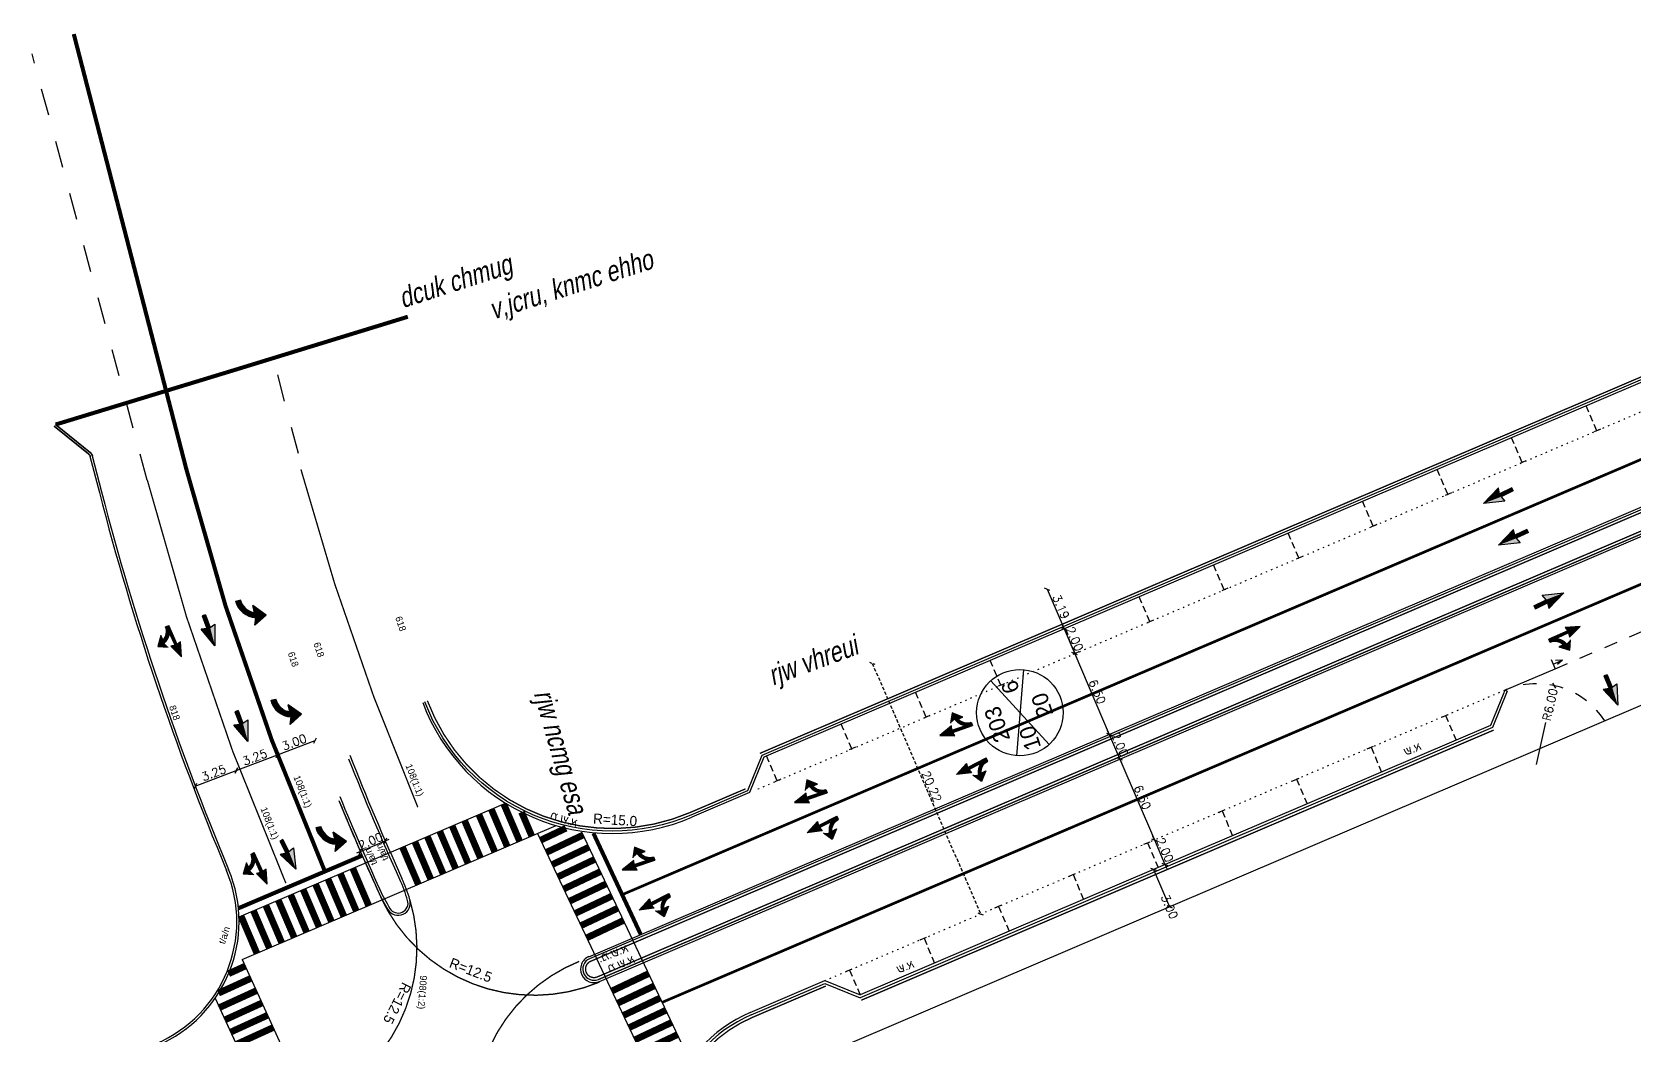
# Model space of a CAD drawing. Extents: x 183304 to 184528, y 666784 to 667526.
# Drawn here: x 184001.3 to 184120, y 667141 to 667215.4 of the extents above; entities that cross this region are included whole.
import ezdxf
from ezdxf.enums import TextEntityAlignment as Align

# ---------------------------------------------------------------- set-up
doc = ezdxf.new("R2010")
doc.units = 0
for name, pattern in [('1-1', [2, 1, -1]), ('DASHED', [0.75, 0.5, -0.25]), ('DOT2', [3.175, 0, -3.175]), ('S200-200', [4, 2, -2])]:
    doc.linetypes.add(name, pattern=pattern)
for name, color, linetype in [('0-XREF', 7, 'Continuous'), ('1-1', 7, '1-1'), ('816', 7, '1-1'), ('817', 140, '1-1'), ('818', 10, '1-1'), ('D-Cross', 151, 'Continuous'), ('D-D13', 7, 'Continuous'), ('D-Dim', 7, 'Continuous'), ('D-EV-INSIDE', 2, 'Continuous'), ('D-ev.sov.m', 1, '1-1'), ('D-Kav-Parking', 9, 'DOT2'), ('D-Midraha', 220, 'Continuous'), ('D-Nativ', 7, '1-1'), ('D-Parking', 123, 'DASHED'), ('D-Road', 7, 'Continuous'), ('D-Rozeta', 9, 'Continuous'), ('d-sdwlk', 7, 'Continuous'), ('D-SEVA', 7, 'Continuous'), ('D-Tamrur', 7, 'Continuous'), ('D-TEXT', 7, 'Continuous'), ('D-TEXT1', 7, 'Continuous'), ('M-SIMUN', 140, 'Continuous'), ('TR-MARK-T', 2, 'Continuous'), ('TR-TXT', 2, 'Continuous'), ('בני ברק$0$BROS', 7, 'Continuous')]:
    doc.layers.add(name, color=color, linetype=linetype)
doc.styles.add('0-Techno', font='0-techno')
doc.styles.add('DDIM', font='heb.shx')
doc.styles.add('MIR2', font='mirym.shx', dxfattribs={"width": 0.8, "oblique": 10})
doc.styles.add('MIRYL', font='miryl.shx')
doc.styles.add('r', font='romand')
doc.styles.add('בני ברק$0$STANDARD', font='txt')
doc.dimstyles.new('tik', dxfattribs={"dimscale": 1.25, "dimtxt": 0.5, "dimasz": 0.25, "dimexe": 0, "dimexo": 0, "dimgap": 0.09, "dimtad": 1, "dimzin": 0, "dimdsep": 46, "dimtxsty": 'r', "dimblk1": 'OBLIQUE', "dimblk2": 'OBLIQUE', "dimsah": 1, "dimcen": 0.09, "dimse1": 1, "dimse2": 1, "dimclrd": 256, "dimclrt": 256, "dimadec": 0, "dimazin": 0, "dimtfac": 1, "dimtix": 1, "dimtmove": 2, "dimatfit": 3, "dimldrblk": 'OBLIQUE', "dimfxl": 1, "dimtolj": 1, "dimtzin": 0, "dimarcsym": 0})

# ---------------------------------------------------------------- blocks, each defined once
blk = doc.blocks.new('DD-13SS')
at = {"layer": 'D-D13'}
for p, q in [((-0.55, -1.5), (0, 0)), ((0, 0), (0.55, -1.5)), ((-0.125, -1.4), (-0.55, -1.5)), ((-0.125, -2.4), (-0.125, -1.4)), ((0.125, -1.4), (0.55, -1.5)), ((0.125, -2.4), (0.125, -1.4)), ((-0.125, -2.4), (0.125, -2.4))]:
    blk.add_line(p, q, dxfattribs=at)
for points in [[(-0.125, -1.4), (-0.55, -1.5), (0, 0)], [(0.125, -1.4), (0, 0), (-0.125, -1.4)], [(0.55, -1.5), (0, 0), (0.125, -1.4)], [(-0.125, -2.4), (0.125, -1.4), (-0.125, -1.4)], [(0.125, -1.4), (-0.125, -2.4), (0.125, -2.4)]]:
    blk.add_solid(points, dxfattribs=at)
blk = doc.blocks.new('DD-13LL')
at = {"layer": 'D-D13'}
for p, q in [((0, 0), (-1, -0.53)), ((0, 0), (-0.2, -0.52)), ((-1, -0.53), (-0.2, -1.45)), ((-0.2, -0.9), (-0.2, -1.45))]:
    blk.add_line(p, q, dxfattribs=at)
for centre, radius, end in [((-0.68, -2.1), 1.65, 73.269), ((-0.7, -2.1), 1.3, 67.3801)]:
    blk.add_arc(centre, radius, 0, end, dxfattribs=at)
for points in [[(-0.2, -0.52), (0, 0), (-1, -0.53)], [(-0.2, -0.9), (-1, -0.53), (-0.2, -0.52)], [(-0.2, -0.9), (-0.2, -1.45), (-1, -0.53)], [(-0.12, -0.55), (-0.2, -0.9), (-0.2, -0.52)], [(-0.04, -0.58), (-0.2, -0.9), (-0.12, -0.55)], [(-0.13, -0.93), (-0.04, -0.58), (-0.2, -0.9)], [(0.12, -0.65), (-0.13, -0.93), (-0.04, -0.58)], [(-0.02, -0.99), (0.12, -0.65), (-0.13, -0.93)], [(0.24, -0.73), (-0.02, -0.99), (0.12, -0.65)], [(0.07, -1.05), (0.24, -0.73), (-0.02, -0.99)], [(0.36, -0.81), (0.07, -1.05), (0.24, -0.73)], [(0.16, -1.13), (0.36, -0.81), (0.07, -1.05)], [(0.51, -0.95), (0.16, -1.13), (0.36, -0.81)], [(0.27, -1.24), (0.51, -0.95), (0.16, -1.13)], [(0.62, -1.08), (0.27, -1.24), (0.51, -0.95)], [(0.36, -1.34), (0.62, -1.08), (0.27, -1.24)], [(0.73, -1.24), (0.36, -1.34), (0.62, -1.08)], [(0.43, -1.46), (0.73, -1.24), (0.36, -1.34)], [(0.81, -1.37), (0.43, -1.46), (0.73, -1.24)], [(0.49, -1.58), (0.81, -1.37), (0.43, -1.46)], [(0.86, -1.49), (0.49, -1.58), (0.81, -1.37)], [(0.54, -1.71), (0.86, -1.49), (0.49, -1.58)], [(0.91, -1.63), (0.54, -1.71), (0.86, -1.49)], [(0.93, -1.74), (0.54, -1.71), (0.91, -1.63)], [(0.57, -1.81), (0.93, -1.74), (0.54, -1.71)], [(0.95, -1.84), (0.57, -1.81), (0.93, -1.74)], [(0.58, -1.9), (0.95, -1.84), (0.57, -1.81)], [(0.97, -1.96), (0.58, -1.9), (0.95, -1.84)], [(0.6, -2), (0.97, -1.96), (0.58, -1.9)], [(0.97, -2.1), (0.6, -2), (0.97, -1.96)], [(0.6, -2.1), (0.97, -2.1), (0.6, -2)]]:
    blk.add_solid(points, dxfattribs=at)
blk = doc.blocks.new('_Oblique')
at = {"color": 0, "linetype": 'ByBlock', "lineweight": -2}
blk.add_line((-0.5, -0.5), (0.5, 0.5), dxfattribs=at)
blk = doc.blocks.new('*D152')
at = {"layer": 'D-Dim', "lineweight": -2, "transparency": 16777216}
blk.add_line((184013.43, 667159.51), (184016.47, 667160.67), dxfattribs=at)
at = {"layer": 'DEFPOINTS', "color": 0, "transparency": 16777216}
for p in [(184016.47, 667160.67), (184016.47, 667160.67), (184013.43, 667159.51)]:
    blk.add_point(p, dxfattribs=at)
at = {"layer": 'D-Dim', "lineweight": -2, "transparency": 16777216, "xscale": 0.3125, "yscale": 0.3125, "zscale": 0.3125}
for p, rotation in [((184016.47, 667160.67), 20.84483599194564), ((184013.43, 667159.51), 200.8448359919456)]:
    blk.add_blockref('_Oblique', p, dxfattribs=dict(at, rotation=rotation))
at = {"layer": 'D-Dim', "transparency": 16777216, "insert": (184014.8, 667160.49), "char_height": 0.625, "attachment_point": 5, "rotation": 20.8448, "style": 'r'}
blk.add_mtext('\\A1;3.25', dxfattribs=at)
blk = doc.blocks.new('*D153')
at = {"layer": 'D-Dim', "lineweight": -2, "transparency": 16777216}
blk.add_line((184019.51, 667161.83), (184022.31, 667162.89), dxfattribs=at)
at = {"layer": 'DEFPOINTS', "color": 0, "transparency": 16777216}
for p in [(184019.51, 667161.83), (184022.31, 667162.89), (184022.31, 667162.89)]:
    blk.add_point(p, dxfattribs=at)
at = {"layer": 'D-Dim', "lineweight": -2, "transparency": 16777216, "xscale": 0.3125, "yscale": 0.3125, "zscale": 0.3125}
for p, rotation in [((184022.31, 667162.89), 20.84483599365804), ((184019.51, 667161.83), 200.844835993658)]:
    blk.add_blockref('_Oblique', p, dxfattribs=dict(at, rotation=rotation))
at = {"layer": 'D-Dim', "transparency": 16777216, "insert": (184020.76, 667162.76), "char_height": 0.625, "attachment_point": 5, "rotation": 20.8448, "style": 'r'}
blk.add_mtext('\\A1;3.00', dxfattribs=at)
blk = doc.blocks.new('*D154')
at = {"layer": 'D-Dim', "lineweight": -2, "transparency": 16777216}
blk.add_line((184016.47, 667160.67), (184019.51, 667161.83), dxfattribs=at)
at = {"layer": 'DEFPOINTS', "color": 0, "transparency": 16777216}
for p in [(184019.51, 667161.83), (184019.51, 667161.83), (184016.47, 667160.67)]:
    blk.add_point(p, dxfattribs=at)
at = {"layer": 'D-Dim', "lineweight": -2, "transparency": 16777216, "xscale": 0.3125, "yscale": 0.3125, "zscale": 0.3125}
for p, rotation in [((184019.51, 667161.83), 20.84483599365804), ((184016.47, 667160.67), 200.844835993658)]:
    blk.add_blockref('_Oblique', p, dxfattribs=dict(at, rotation=rotation))
at = {"layer": 'D-Dim', "transparency": 16777216, "insert": (184017.84, 667161.65), "char_height": 0.625, "attachment_point": 5, "rotation": 20.8448, "style": 'r'}
blk.add_mtext('\\A1;3.25', dxfattribs=at)
blk = doc.blocks.new('dd-13srr')
at = {"layer": 'D-D13'}
for p, q in [((0, 0), (-0.55, -1.5)), ((0.55, -1.5), (0, 0)), ((-0.55, -1.5), (-0.13, -1.4)), ((-0.13, -1.4), (-0.13, -3.6)), ((0.12, -1.4), (0.55, -1.5)), ((0.12, -1.4), (0.12, -2.72)), ((1.85, -2.02), (0.85, -1.5)), ((1.05, -2.95), (1.85, -2.02)), ((1.05, -2.4), (1.05, -2.95)), ((0.25, -3.6), (-0.13, -3.6))]:
    blk.add_line(p, q, dxfattribs=at)
blk.add_arc((1.55, -3.6), 1.3, 112.6199, 180, dxfattribs=at)
for points in [[(-0.13, -1.4), (-0.55, -1.5), (0, 0)], [(-0.13, -1.4), (0, 0), (0.12, -1.4)], [(0.12, -1.4), (0.55, -1.5), (0, 0)], [(-0.13, -3.6), (-0.13, -1.4), (0.12, -2.72)], [(0.12, -1.4), (0.12, -2.72), (-0.13, -1.4)], [(1.05, -2.02), (0.85, -1.5), (1.85, -2.02)], [(-0.13, -3.07), (-0.13, -2.72), (0.12, -2.72)], [(-0.13, -3.07), (0, -2.89), (0.01, -2.94)], [(-0.13, -3.07), (-0.05, -3.1), (0.01, -2.94)], [(-0.13, -3.07), (-0.05, -3.1), (-0.13, -3.26)], [(-0.1, -3.29), (-0.13, -3.26), (-0.05, -3.1)], [(-0.13, -3.37), (-0.1, -3.29), (-0.13, -3.26)], [(-0.13, -3.6), (-0.13, -3.37), (-0.1, -3.29)], [(-0.12, -3.46), (0.27, -3.4), (-0.1, -3.34)], [(-0.1, -3.34), (0.28, -3.31), (-0.08, -3.24)], [(0.27, -3.4), (-0.1, -3.34), (0.28, -3.31)], [(-0.08, -3.24), (0.31, -3.21), (-0.06, -3.13)], [(0.28, -3.31), (-0.08, -3.24), (0.31, -3.21)], [(-0.06, -3.13), (0.31, -3.21), (-0.01, -2.99)], [(-0.01, -2.99), (0.36, -3.08), (0.04, -2.87)], [(0.31, -3.21), (-0.01, -2.99), (0.36, -3.08)], [(0, -2.89), (0.06, -2.84), (0.12, -2.72)], [(0.01, -2.94), (0, -2.89), (0.06, -2.84)], [(0.04, -2.87), (0.42, -2.96), (0.12, -2.74)], [(0.36, -3.08), (0.04, -2.87), (0.42, -2.96)], [(0.12, -2.72), (0.13, -2.72), (0.06, -2.84)], [(0.12, -2.74), (0.49, -2.84), (0.23, -2.58)], [(0.42, -2.96), (0.12, -2.74), (0.49, -2.84)], [(0.23, -2.58), (0.58, -2.74), (0.34, -2.45)], [(0.49, -2.84), (0.23, -2.58), (0.58, -2.74)], [(0.34, -2.45), (0.69, -2.63), (0.49, -2.31)], [(0.58, -2.74), (0.34, -2.45), (0.69, -2.63)], [(0.49, -2.31), (0.78, -2.55), (0.61, -2.23)], [(0.69, -2.63), (0.49, -2.31), (0.78, -2.55)], [(0.61, -2.23), (0.87, -2.49), (0.73, -2.15)], [(0.78, -2.55), (0.61, -2.23), (0.87, -2.49)], [(0.73, -2.15), (0.98, -2.43), (0.89, -2.08)], [(0.87, -2.49), (0.73, -2.15), (0.98, -2.43)], [(0.89, -2.08), (1.05, -2.4), (0.97, -2.05)], [(0.98, -2.43), (0.89, -2.08), (1.05, -2.4)], [(0.97, -2.05), (1.05, -2.4), (1.05, -2.02)], [(1.05, -2.4), (1.85, -2.02), (1.05, -2.02)], [(1.05, -2.4), (1.05, -2.95), (1.85, -2.02)], [(-0.13, -3.6), (0.25, -3.5), (-0.12, -3.46)], [(0.25, -3.5), (-0.12, -3.46), (0.27, -3.4)], [(0.25, -3.6), (-0.13, -3.6), (0.25, -3.5)]]:
    blk.add_solid(points, dxfattribs=at)
blk = doc.blocks.new('*D155')
at = {"layer": 'D-Dim', "lineweight": -2, "ltscale": 0.5, "transparency": 16777216}
for p, q in [((184025.66, 667154.65), (184027.5, 667155.45)), ((184027.5, 667155.45), (184027.79, 667155.57)), ((184025.66, 667154.65), (184025.38, 667154.53))]:
    blk.add_line(p, q, dxfattribs=at)
at = {"layer": 'DEFPOINTS', "color": 0, "ltscale": 0.5, "transparency": 16777216}
for p in [(184027.49, 667155.47), (184027.5, 667155.45), (184025.66, 667154.67)]:
    blk.add_point(p, dxfattribs=at)
at = {"layer": 'D-Dim', "lineweight": -2, "ltscale": 0.5, "transparency": 16777216, "xscale": 0.3125, "yscale": 0.3125, "zscale": 0.3125}
for p, rotation in [((184025.66, 667154.65), 23.4250820622222), ((184027.5, 667155.45), 203.4250820622222)]:
    blk.add_blockref('_Oblique', p, dxfattribs=dict(at, rotation=rotation))
at = {"layer": 'D-Dim', "ltscale": 0.5, "transparency": 16777216, "insert": (184026.41, 667155.44), "char_height": 0.625, "attachment_point": 5, "rotation": 23.4251, "style": 'r'}
blk.add_mtext('\\A1;2.00', dxfattribs=at)
blk = doc.blocks.new('*D156')
at = {"layer": 'D-Dim', "lineweight": -2, "transparency": 16777216}
blk.add_line((184019.51, 667161.83), (184022.31, 667162.89), dxfattribs=at)
at = {"layer": 'DEFPOINTS', "color": 0, "transparency": 16777216}
for p in [(184019.51, 667161.83), (184022.31, 667162.89), (184022.31, 667162.89)]:
    blk.add_point(p, dxfattribs=at)
at = {"layer": 'D-Dim', "lineweight": -2, "transparency": 16777216, "xscale": 0.3125, "yscale": 0.3125, "zscale": 0.3125}
for p, rotation in [((184022.31, 667162.89), 20.84483599365804), ((184019.51, 667161.83), 200.844835993658)]:
    blk.add_blockref('_Oblique', p, dxfattribs=dict(at, rotation=rotation))
at = {"layer": 'D-Dim', "transparency": 16777216, "insert": (184020.76, 667162.76), "char_height": 0.625, "attachment_point": 5, "rotation": 20.8448, "style": 'r'}
blk.add_mtext('\\A1;3.00', dxfattribs=at)
blk = doc.blocks.new('*D209')
at = {"layer": 'D-Parking', "lineweight": -2, "ltscale": 0.5, "transparency": 16777216}
blk.add_line((184063.57, 667168.59), (184071.59, 667150.03), dxfattribs=at)
at = {"layer": 'DEFPOINTS', "color": 0, "ltscale": 0.5, "transparency": 16777216}
for p in [(184063.72, 667168.66), (184071.59, 667150.03), (184071.74, 667150.09)]:
    blk.add_point(p, dxfattribs=at)
at = {"layer": 'D-Parking', "lineweight": -2, "ltscale": 0.5, "transparency": 16777216, "xscale": 0.3125, "yscale": 0.3125, "zscale": 0.3125}
for p, rotation in [((184063.57, 667168.59), 113.3567428720527), ((184071.59, 667150.03), 293.3567428720527)]:
    blk.add_blockref('_Oblique', p, dxfattribs=dict(at, rotation=rotation))
at = {"layer": 'D-Parking', "ltscale": 0.5, "transparency": 16777216, "insert": (184067.97, 667159.48), "char_height": 0.625, "attachment_point": 5, "rotation": 293.3567, "style": 'r'}
blk.add_mtext('\\A1;20.22', dxfattribs=at)
blk = doc.blocks.new('בני ברק$0$ROSETA', base_point=(50, 50))
at = {"layer": 'בני ברק$0$BROS', "color": 7, "linetype": 'Continuous'}
for p, q in [((48, 45.420002), (52, 54.580002)), ((52, 45.420002), (48, 54.580002))]:
    blk.add_line(p, q, dxfattribs=at)
blk.add_circle((50, 50), 5, dxfattribs=at)
blk = doc.blocks.new('*D215')
at = {"layer": 'D-Dim', "lineweight": -2, "ltscale": 0.5, "transparency": 16777216}
blk.add_line((184076.52, 667174.09), (184077.78, 667171.16), dxfattribs=at)
at = {"layer": 'DEFPOINTS', "color": 0, "ltscale": 0.5, "transparency": 16777216}
for p in [(184076.81, 667174.22), (184077.78, 667171.16), (184078.06, 667171.28)]:
    blk.add_point(p, dxfattribs=at)
at = {"layer": 'D-Dim', "lineweight": -2, "ltscale": 0.5, "transparency": 16777216, "xscale": 0.3125, "yscale": 0.3125, "zscale": 0.3125}
for p, rotation in [((184076.52, 667174.09), 113.1412800208359), ((184077.78, 667171.16), 293.1412800208359)]:
    blk.add_blockref('_Oblique', p, dxfattribs=dict(at, rotation=rotation))
at = {"layer": 'D-Dim', "ltscale": 0.5, "transparency": 16777216, "insert": (184077.54, 667172.79), "char_height": 0.625, "attachment_point": 5, "rotation": 293.1413, "style": 'r'}
blk.add_mtext('\\A1;3.19', dxfattribs=at)
blk = doc.blocks.new('*D243')
at = {"layer": 'D-Dim', "lineweight": -2, "ltscale": 0.5, "transparency": 16777216}
for p, q in [((184077.78, 667171.16), (184077.65, 667171.45)), ((184077.78, 667171.16), (184078.56, 667169.32)), ((184078.56, 667169.32), (184078.69, 667169.03))]:
    blk.add_line(p, q, dxfattribs=at)
at = {"layer": 'DEFPOINTS', "color": 0, "ltscale": 0.5, "transparency": 16777216}
for p in [(184078.06, 667171.28), (184078.56, 667169.32), (184078.56, 667169.32)]:
    blk.add_point(p, dxfattribs=at)
at = {"layer": 'D-Dim', "lineweight": -2, "ltscale": 0.5, "transparency": 16777216, "xscale": 0.3125, "yscale": 0.3125, "zscale": 0.3125}
for p, rotation in [((184077.78, 667171.16), 293.1412800212642), ((184078.56, 667169.32), 113.1412800212641)]:
    blk.add_blockref('_Oblique', p, dxfattribs=dict(at, rotation=rotation))
at = {"layer": 'D-Dim', "ltscale": 0.5, "transparency": 16777216, "insert": (184078.56, 667170.41), "char_height": 0.625, "attachment_point": 5, "rotation": 293.1413, "style": 'r'}
blk.add_mtext('\\A1;2.00', dxfattribs=at)
blk = doc.blocks.new('*D244')
at = {"layer": 'D-Dim', "lineweight": -2, "ltscale": 0.5, "transparency": 16777216}
blk.add_line((184078.56, 667169.32), (184081.12, 667163.34), dxfattribs=at)
at = {"layer": 'DEFPOINTS', "color": 0, "ltscale": 0.5, "transparency": 16777216}
for p in [(184078.56, 667169.32), (184081.12, 667163.34), (184081.12, 667163.34)]:
    blk.add_point(p, dxfattribs=at)
at = {"layer": 'D-Dim', "lineweight": -2, "ltscale": 0.5, "transparency": 16777216, "xscale": 0.3125, "yscale": 0.3125, "zscale": 0.3125}
for p, rotation in [((184078.56, 667169.32), 113.1412800212641), ((184081.12, 667163.34), 293.1412800212642)]:
    blk.add_blockref('_Oblique', p, dxfattribs=dict(at, rotation=rotation))
at = {"layer": 'D-Dim', "ltscale": 0.5, "transparency": 16777216, "insert": (184080.23, 667166.5), "char_height": 0.625, "attachment_point": 5, "rotation": 293.1413, "style": 'r'}
blk.add_mtext('\\A1;6.50', dxfattribs=at)
blk = doc.blocks.new('*D216')
at = {"layer": 'D-Dim', "lineweight": -2, "ltscale": 0.5, "transparency": 16777216}
for p, q in [((184081.12, 667163.34), (184080.99, 667163.63)), ((184081.12, 667163.34), (184081.9, 667161.51)), ((184081.9, 667161.51), (184082.03, 667161.22))]:
    blk.add_line(p, q, dxfattribs=at)
at = {"layer": 'DEFPOINTS', "color": 0, "ltscale": 0.5, "transparency": 16777216}
for p in [(184081.12, 667163.34), (184081.9, 667161.51), (184081.9, 667161.51)]:
    blk.add_point(p, dxfattribs=at)
at = {"layer": 'D-Dim', "lineweight": -2, "ltscale": 0.5, "transparency": 16777216, "xscale": 0.3125, "yscale": 0.3125, "zscale": 0.3125}
for p, rotation in [((184081.12, 667163.34), 293.1412800212642), ((184081.9, 667161.51), 113.1412800212641)]:
    blk.add_blockref('_Oblique', p, dxfattribs=dict(at, rotation=rotation))
at = {"layer": 'D-Dim', "ltscale": 0.5, "transparency": 16777216, "insert": (184081.9, 667162.59), "char_height": 0.625, "attachment_point": 5, "rotation": 293.1413, "style": 'r'}
blk.add_mtext('\\A1;2.00', dxfattribs=at)
blk = doc.blocks.new('*D217')
at = {"layer": 'D-Dim', "lineweight": -2, "ltscale": 0.5, "transparency": 16777216}
blk.add_line((184081.9, 667161.51), (184084.46, 667155.53), dxfattribs=at)
at = {"layer": 'DEFPOINTS', "color": 0, "ltscale": 0.5, "transparency": 16777216}
for p in [(184081.9, 667161.51), (184084.46, 667155.53), (184084.46, 667155.53)]:
    blk.add_point(p, dxfattribs=at)
at = {"layer": 'D-Dim', "lineweight": -2, "ltscale": 0.5, "transparency": 16777216, "xscale": 0.3125, "yscale": 0.3125, "zscale": 0.3125}
for p, rotation in [((184081.9, 667161.51), 113.1412800212641), ((184084.46, 667155.53), 293.1412800212642)]:
    blk.add_blockref('_Oblique', p, dxfattribs=dict(at, rotation=rotation))
at = {"layer": 'D-Dim', "ltscale": 0.5, "transparency": 16777216, "insert": (184083.57, 667158.68), "char_height": 0.625, "attachment_point": 5, "rotation": 293.1413, "style": 'r'}
blk.add_mtext('\\A1;6.50', dxfattribs=at)
blk = doc.blocks.new('*D245')
at = {"layer": 'D-Dim', "lineweight": -2, "ltscale": 0.5, "transparency": 16777216}
for p, q in [((184084.46, 667155.53), (184084.33, 667155.82)), ((184084.46, 667155.53), (184085.24, 667153.69)), ((184085.24, 667153.69), (184085.37, 667153.4))]:
    blk.add_line(p, q, dxfattribs=at)
at = {"layer": 'DEFPOINTS', "color": 0, "ltscale": 0.5, "transparency": 16777216}
for p in [(184084.46, 667155.53), (184085.24, 667153.69), (184085.24, 667153.69)]:
    blk.add_point(p, dxfattribs=at)
at = {"layer": 'D-Dim', "lineweight": -2, "ltscale": 0.5, "transparency": 16777216, "xscale": 0.3125, "yscale": 0.3125, "zscale": 0.3125}
for p, rotation in [((184084.46, 667155.53), 293.1412800212642), ((184085.24, 667153.69), 113.1412800212641)]:
    blk.add_blockref('_Oblique', p, dxfattribs=dict(at, rotation=rotation))
at = {"layer": 'D-Dim', "ltscale": 0.5, "transparency": 16777216, "insert": (184085.24, 667154.78), "char_height": 0.625, "attachment_point": 5, "rotation": 293.1413, "style": 'r'}
blk.add_mtext('\\A1;2.00', dxfattribs=at)
blk = doc.blocks.new('pk1')
for p, q in [((-0.3, 2), (0.3, 2)), ((0, 2), (0, 0))]:
    blk.add_line(p, q)
blk = doc.blocks.new('*D473')
at = {"layer": 'D-Dim', "lineweight": -2, "ltscale": 0.5, "transparency": 16777216}
blk.add_line((184084.4, 667153.33), (184085.58, 667150.57), dxfattribs=at)
at = {"layer": 'DEFPOINTS', "color": 0, "ltscale": 0.5, "transparency": 16777216}
for p in [(184084.4, 667153.33), (184085.58, 667150.57), (184085.58, 667150.57)]:
    blk.add_point(p, dxfattribs=at)
at = {"layer": 'D-Dim', "lineweight": -2, "ltscale": 0.5, "transparency": 16777216, "xscale": 0.3125, "yscale": 0.3125, "zscale": 0.3125}
for p, rotation in [((184084.4, 667153.33), 113.1412800221379), ((184085.58, 667150.57), 293.1412800221379)]:
    blk.add_blockref('_Oblique', p, dxfattribs=dict(at, rotation=rotation))
at = {"layer": 'D-Dim', "ltscale": 0.5, "transparency": 16777216, "insert": (184085.58, 667150.57), "char_height": 0.625, "attachment_point": 5, "rotation": 293.1413, "style": 'r'}
blk.add_mtext('\\A1;3.00', dxfattribs=at)
blk = doc.blocks.new('*D480')
at = {"layer": 'D-Dim', "lineweight": -2, "transparency": 16777216}
for p, q in [((184114.08, 667166.96), (184114.06, 667166.88)), ((184112.76, 667161.1), (184113.46, 667164.22))]:
    blk.add_line(p, q, dxfattribs=at)
at = {"layer": 'DEFPOINTS', "color": 0, "transparency": 16777216}
for p in [(184114.08, 667166.96), (184112.76, 667161.1)]:
    blk.add_point(p, dxfattribs=at)
at = {"layer": 'D-Dim', "lineweight": -2, "transparency": 16777216, "xscale": 0.3125, "yscale": 0.3125, "zscale": 0.3125, "rotation": 77.35023317496358}
blk.add_blockref('_Oblique', (184114.08, 667166.96), dxfattribs=at)
at = {"layer": 'D-Dim', "transparency": 16777216, "insert": (184113.76, 667165.55), "char_height": 0.625, "attachment_point": 5, "rotation": 77.3502, "style": 'r'}
blk.add_mtext('\\A1;R6.00', dxfattribs=at)
blk = doc.blocks.new('degel')
for p, q in [((0, 1.5), (0, 0)), ((0, 0.75), (1.5, 0.75)), ((1.5, 0.75), (0.56, 1.09)), ((1.5, 0.75), (0.56, 0.41))]:
    blk.add_line(p, q)

msp = doc.modelspace()

# ---------------------------------------------------------------- linework, layer by layer
at = {"layer": '0-XREF', "const_width": 0.3}
msp.add_lwpolyline([(184029.173, 667194.283), (184016.452, 667190.373), (184003.087, 667186.297)], dxfattribs=at)
msp.add_lwpolyline([(184029.173, 667194.283), (184016.452, 667190.373), (184003.087, 667186.297)], dxfattribs=at)
at = {"layer": '1-1', "const_width": 0.2, "flags": 128}
msp.add_lwpolyline([(184091.133, 667171.16), (184045.156, 667151.51)], dxfattribs=at)
at = {"layer": '816', "const_width": 0.1}
for points in [[(184164.75, 667198.668, 0.0014407), (184159.441, 667196.417), (184042.715, 667146.53)], [(184042.715, 667146.53, 0.4254252), (184042.393, 667145.681)], [(184042.393, 667145.681, 0.4030901), (184043.21, 667145.371)]]:
    msp.add_lwpolyline(points, format="xyb", dxfattribs=at)
msp.add_lwpolyline([(184159.936, 667195.258), (184043.21, 667145.371)], dxfattribs=at)
at = {"layer": '817', "const_width": 0.1}
for points in [[(184155.049, 667204.589), (184055.244, 667161.933)], [(184109.586, 667163.658), (184062.749, 667143.641)]]:
    msp.add_lwpolyline(points, dxfattribs=at)
at = {"layer": '818', "const_width": 0.1}
for points in [[(184054.183, 667159.305), (184050.058, 667157.542, -0.426964), (184030.619, 667165.833)], [(184054.683, 667142.368, 0.4679805), (184050.226, 667127.513)]]:
    msp.add_lwpolyline(points, format="xyb", dxfattribs=at)
msp.add_lwpolyline([(184054.683, 667142.368), (184060.124, 667144.694)], dxfattribs=at)
at = {"layer": 'D-Cross', "ltscale": 0.5}
msp.add_line((184015.128, 667143.312), (184022.128, 667127.986), dxfattribs=at)
for points, const_width in [([(184036.286, 667158.16), (184037.463, 667155.4)], 0.5), ([(184033.373, 667156.95), (184034.55, 667154.191)], 0.5), ([(184034.446, 667157.375), (184035.623, 667154.616)], 0.5), ([(184035.366, 667157.768), (184036.543, 667155.008)], 0.5), ([(184037.595, 667157.581), (184038.344, 667155.824)], 0.5), ([(184030.613, 667155.773), (184031.79, 667153.014)], 0.5), ([(184031.533, 667156.166), (184032.71, 667153.406)], 0.5), ([(184032.453, 667156.558), (184033.63, 667153.798)], 0.5), ([(184040.886, 667156.39), (184038.998, 667155.497)], 0.5), ([(184042.137, 667155.876), (184039.426, 667154.593)], 0.5), ([(184028.774, 667154.989), (184029.95, 667152.229)], 0.5), ([(184029.694, 667155.381), (184030.87, 667152.622)], 0.5), ([(184042.565, 667154.972), (184039.854, 667153.689)], 0.5), ([(184016.629, 667150.453), (184025.793, 667154.359)], 0.3), ([(184016.629, 667150.453), (184025.793, 667154.359)], 0.3), ([(184025.094, 667153.42), (184026.271, 667150.66)], 0.5), ([(184042.993, 667154.068), (184040.281, 667152.785)], 0.5), ([(184022.335, 667152.243), (184023.511, 667149.484)], 0.5), ([(184023.255, 667152.635), (184024.431, 667149.876)], 0.5), ([(184024.174, 667153.028), (184025.351, 667150.268)], 0.5), ([(184043.421, 667153.164), (184040.709, 667151.881)], 0.5), ([(184043.849, 667152.26), (184041.137, 667150.977)], 0.5), ([(184019.575, 667151.066), (184020.752, 667148.307)], 0.5), ([(184020.495, 667151.459), (184021.672, 667148.699)], 0.5), ([(184021.415, 667151.851), (184022.592, 667149.091)], 0.5), ([(184044.276, 667151.356), (184041.565, 667150.073)], 0.5), ([(184016.816, 667149.89), (184017.992, 667147.13)], 0.5), ([(184016.816, 667149.89), (184017.992, 667147.13)], 0.5), ([(184017.735, 667150.282), (184018.912, 667147.522)], 0.5), ([(184017.735, 667150.282), (184018.912, 667147.522)], 0.5), ([(184018.655, 667150.674), (184019.832, 667147.915)], 0.5), ([(184018.655, 667150.674), (184019.832, 667147.915)], 0.5), ([(184044.704, 667150.453), (184041.992, 667149.169)], 0.5), ([(184045.132, 667149.549), (184042.42, 667148.265)], 0.5), ([(184017.123, 667146.166), (184015.899, 667145.608)], 0.5), ([(184017.123, 667146.166), (184015.899, 667145.608)], 0.5), ([(184017.538, 667145.257), (184015.153, 667144.167)], 0.5), ([(184017.538, 667145.257), (184015.153, 667144.167)], 0.5), ([(184046.996, 667145.61), (184044.284, 667144.326)], 0.5), ([(184017.954, 667144.347), (184015.225, 667143.101)], 0.5), ([(184017.954, 667144.347), (184015.225, 667143.101)], 0.5), ([(184047.424, 667144.706), (184044.712, 667143.423)], 0.5), ([(184047.851, 667143.802), (184045.14, 667142.519)], 0.5), ([(184018.369, 667143.438), (184015.64, 667142.191)], 0.5), ([(184018.369, 667143.438), (184015.64, 667142.191)], 0.5), ([(184048.279, 667142.898), (184045.568, 667141.615)], 0.5), ([(184018.784, 667142.528), (184016.056, 667141.282)], 0.5), ([(184018.784, 667142.528), (184016.056, 667141.282)], 0.5), ([(184019.2, 667141.618), (184016.471, 667140.372)], 0.5), ([(184019.2, 667141.618), (184016.471, 667140.372)], 0.5), ([(184048.707, 667141.994), (184045.995, 667140.711)], 0.5), ([(184049.135, 667141.09), (184046.423, 667139.807)], 0.5)]:
    msp.add_lwpolyline(points, dxfattribs=dict(at, const_width=const_width))
at = {"layer": 'D-Dim'}
msp.add_arc((184110.792, 667166.24), 0.5, 113.14128, 158.14128, dxfattribs=at)
at = {"layer": 'D-EV-INSIDE'}
for p, q in [((184159.362, 667196.601), (184042.636, 667146.714)), ((184043.289, 667145.187), (184160.014, 667195.075)), ((184160.014, 667195.075), (184043.289, 667145.187)), ((184005.522, 667184.118), (184002.981, 667186.165)), ((184005.57, 667184.079), (184002.981, 667186.165)), ((184110.591, 667166.544), (184109.507, 667163.842)), ((184109.507, 667163.842), (184062.67, 667143.825)), ((184054.604, 667142.552), (184060.045, 667144.878)), ((184060.045, 667144.878), (184062.67, 667143.825))]:
    msp.add_line(p, q, dxfattribs=at)
for points in [[(184163.505, 667211.96, -0.4074536), (184160.366, 667204.44), (184157.694, 667203.305), (184155.051, 667204.372), (184055.398, 667161.782), (184054.337, 667159.153), (184050.136, 667157.358, -0.426964), (184030.432, 667165.763)], [(184002.981, 667186.165), (184005.522, 667184.118, -0.1612642), (184005.634, 667183.943), (184006.328, 667181.26, 0.0357733), (184015.746, 667153.266, 0.0357733)], [(184005.634, 667183.943), (184006.328, 667181.26, 0.0357733), (184015.746, 667153.266, 0.0357733)], [(184027.082, 667151.873, 0.0313872), (184027.836, 667150.451, 0.8777512), (184029.158, 667151.042, 0.033598), (184028.579, 667152.593, -0.012404), (184024.81, 667161.511, -0.012404)], [(184024.137, 667158.728, 0.0101398), (184027.298, 667151.399)], [(184024.137, 667158.728, 0.0101398), (184027.298, 667151.399)]]:
    msp.add_lwpolyline(points, format="xyb", dxfattribs=at)
for centre, radius, start, end in [((184005.362, 667183.822), 0.33, 14.71257, 51.14043), ((184006.677, 667149.474), 9.83, 293.14128, 22.69202), ((184042.962, 667145.951), 0.83, 113.14128, 205.32577), ((184042.962, 667145.951), 0.83, 205.32577, 293.14128), ((184058.652, 667133.081), 10.3, 113.14128, 213.45598)]:
    msp.add_arc(centre, radius, start, end, dxfattribs=at)
at = {"layer": 'D-ev.sov.m'}
msp.add_line((184114.127, 667168.209), (184123.843, 667172.362), dxfattribs=at)
msp.add_arc((184112.763, 667161.101), 6, 32.73535, 113.14128, dxfattribs=at)
at = {"layer": 'D-Kav-Parking', "ltscale": 0.1}
for p, q in [((184055.103, 667159.296), (184156.741, 667202.734)), ((184060.043, 667145.094), (184110.405, 667166.619))]:
    msp.add_line(p, q, dxfattribs=at)
at = {"layer": 'D-Midraha', "ltscale": 0.5}
msp.add_line((184164.601, 667184.344), (184056.491, 667138.139), dxfattribs=at)
at = {"layer": 'D-Nativ'}
for points, const_width in [([(184004.434, 667215.229), (184012.786, 667182.929, 0.0393887), (184023.033, 667153.183)], 0.3), ([(184009.881, 667182.179, 0.0389336), (184020.135, 667152.325)], 0.1), ([(184021.257, 667182.969, 0.0345578), (184029.912, 667157.942)], 0.1), ([(184022.798, 667136.266, 0.3677271), (184029.321, 667151.091)], 0.1), ([(184022.798, 667136.266, 0.3677271), (184029.321, 667151.091)], 0.1), ([(184027.143, 667151.328, 0.4058493), (184043.372, 667144.991)], 0.1), ([(184041.861, 667146.519, 0.3440834), (184034.265, 667133.429)], 0.1)]:
    msp.add_lwpolyline(points, format="xyb", dxfattribs=dict(at, const_width=const_width))
at = {"layer": 'D-Nativ', "const_width": 0.2, "flags": 128}
msp.add_lwpolyline([(184158.018, 667199.746), (184091.133, 667171.16)], dxfattribs=at)
msp.add_lwpolyline([(184162.53, 667192.429, 0.0003197), (184161.358, 667191.93), (184048.002, 667143.483)], format="xyb", dxfattribs=at)
at = {"layer": 'D-Road'}
for p, q in [((184155.053, 667204.188), (184055.53, 667161.653)), ((184042.569, 667146.87), (184159.295, 667196.757)), ((184043.355, 667145.031), (184160.081, 667194.918)), ((184003.087, 667186.297), (184005.629, 667184.25)), ((184005.676, 667184.212), (184003.087, 667186.297)), ((184005.799, 667183.986), (184006.493, 667181.302)), ((184110.596, 667166.7), (184114.127, 667168.209)), ((184109.352, 667163.994), (184062.668, 667144.041)), ((184055.53, 667161.653), (184054.469, 667159.025)), ((184054.469, 667159.025), (184050.203, 667157.201)), ((184054.526, 667142.736), (184060.043, 667145.094)), ((184060.043, 667145.094), (184062.668, 667144.041))]:
    msp.add_line(p, q, dxfattribs=at)
at = {"layer": 'D-Road', "ltscale": 0.1}
for p, q in [((184110.591, 667166.544), (184110.405, 667166.619)), ((184110.328, 667166.426), (184109.352, 667163.994))]:
    msp.add_line(p, q, dxfattribs=at)
at = {"layer": 'D-Road'}
msp.add_lwpolyline([(184024.068, 667158.446, 0.0098407), (184027.143, 667151.328)], format="xyb", dxfattribs=at)
for centre, radius, start, end in [((184005.315, 667183.861), 0.5, 14.49688, 51.14043), ((184005.362, 667183.822), 0.5, 14.71257, 51.14043), ((184206.418, 667232.995), 206.5, 194.49688, 202.69202), ((184044.308, 667170.995), 15, 200.65833, 293.14128), ((184206.418, 667232.995), 195, 201.41414, 204.32794), ((184206.418, 667232.995), 195, 201.41414, 204.32794), ((184206.418, 667232.995), 197, 202.23585, 204.33935), ((184006.677, 667149.474), 10, 293.14128, 22.69202), ((184017.344, 667147.513), 12.5, 16.63074, 24.32794), ((184017.344, 667147.513), 12.5, 16.63074, 24.32794), ((184038.772, 667157.161), 13, 204.33935, 211.5304), ((184038.772, 667157.161), 13, 204.33935, 211.5304), ((184028.458, 667150.833), 0.9, 211.5304, 16.63074), ((184028.458, 667150.833), 0.9, 211.5304, 16.63074), ((184042.962, 667145.951), 1, 113.14128, 205.32577), ((184042.962, 667145.951), 1, 205.32577, 293.14128), ((184058.652, 667133.081), 10.5, 113.14128, 213.45598)]:
    msp.add_arc(centre, radius, start, end, dxfattribs=at)
at = {"layer": 'd-sdwlk'}
for p, q in [((184016.671, 667149.828), (184036.407, 667158.244)), ((184016.896, 667146.663), (184040.155, 667156.581)), ((184038.765, 667155.988), (184047.722, 667137.062)), ((184042.027, 667156.11), (184050.065, 667139.124)), ((184016.896, 667146.663), (184025.955, 667126.826)), ((184016.896, 667146.663), (184025.955, 667126.826)), ((184014.908, 667143.795), (184022.128, 667127.986)), ((184014.908, 667143.795), (184022.128, 667127.986))]:
    msp.add_line(p, q, dxfattribs=at)
at = {"layer": 'D-SEVA', "const_width": 0.3, "flags": 128}
for points in [[(184042.92, 667156.007), (184046.424, 667148.509)], [(184016.611, 667150.454), (184025.84, 667154.379)]]:
    msp.add_lwpolyline(points, dxfattribs=at)
at = {"layer": 'M-SIMUN', "linetype": 'S200-200'}
for p, q in [((184009.881, 667182.178), (184001.344, 667213.772)), ((184019.514, 667189.969), (184021.354, 667182.969))]:
    msp.add_line(p, q, dxfattribs=at)

# ---------------------------------------------------------------- block references
at = {"xscale": 0.5, "yscale": 0.5, "zscale": 0.5, "rotation": 22.9209770598646}
msp.add_blockref('degel', (184114.127, 667168.209), dxfattribs=at)
at = {"layer": 'D-D13', "color": 140, "true_color": 0x00b0eb}
for name, p, rotation in [('DD-13LL', (184017.847, 667171.43), 193.7259678974655), ('DD-13SS', (184014.891, 667169.906), 200.1115858020536), ('DD-13LL', (184023.796, 667154.65), 193.7259678974656), ('DD-13SS', (184020.889, 667153.354), 206.9153495773931)]:
    msp.add_blockref(name, p, dxfattribs=dict(at, rotation=rotation))
at = {"layer": 'D-D13', "color": 140, "true_color": 0x00b0eb, "xscale": 0.7, "yscale": 0.7, "rotation": 204.099333585237}
for p in [(184012.407, 667169.08), (184018.748, 667152.241), (184018.748, 667152.241)]:
    msp.add_blockref('dd-13srr', p, dxfattribs=at)
at = {"layer": 'D-Parking'}
for p, rotation in [((184116.433, 667187.682), 203.1412800227975), ((184110.915, 667185.324), 203.1412800227975), ((184105.398, 667182.966), 203.1412800227975), ((184099.881, 667180.608), 203.1412800227975), ((184094.364, 667178.25), 203.1412800227975), ((184088.846, 667175.892), 203.1412800227975), ((184083.329, 667173.534), 203.1412800227975), ((184077.812, 667171.176), 203.1412800227975), ((184072.295, 667168.818), 203.1412800227975), ((184066.778, 667166.46), 203.1412800227975), ((184061.26, 667164.102), 203.1412800227975), ((184106.806, 667162.905), 23.14128002279742), ((184055.743, 667161.744), 203.1412800227975), ((184101.289, 667160.547), 23.14128002279742), ((184095.771, 667158.189), 23.14128002279742), ((184090.254, 667155.831), 23.14128002279742), ((184084.737, 667153.473), 23.14128002279742), ((184079.22, 667151.115), 23.14128002279742), ((184073.702, 667148.757), 23.14128002279742), ((184068.185, 667146.399), 23.14128002279742), ((184062.668, 667144.041), 23.14128002279742)]:
    msp.add_blockref('pk1', p, dxfattribs=dict(at, rotation=rotation))
at = {"layer": 'D-Parking', "ltscale": 0.5, "rotation": 202.220993154098}
msp.add_blockref('DD-13SS', (184118.773, 667165.495), dxfattribs=at)
at = {"layer": 'D-Road', "ltscale": 0.5}
for p, xscale, yscale, rotation in [((184115.999, 667171.329), 0.7000000000000001, 0.7000000000000001, 294.0516368487462), ((184068.564, 667163.261), 0.7, 0.7, 108.8593238692984), ((184069.799, 667160.359), -0.7, 0.7, 117.2383368061421), ((184057.806, 667158.287), 0.7, 0.7, 108.8593238692984), ((184058.755, 667156.057), -0.7, 0.7, 117.2383368061421), ((184045.042, 667153.297), 0.7, 0.7, 108.8593238692984), ((184046.309, 667150.321), -0.7, 0.7, 117.2383368061421)]:
    msp.add_blockref('dd-13srr', p, dxfattribs=dict(at, xscale=xscale, yscale=yscale, rotation=rotation))
at = {"layer": 'D-Rozeta', "xscale": 0.6403022941151645, "yscale": 0.6403022941151645, "zscale": 0.3201511470382714, "rotation": 198.9400000046263}
msp.add_blockref('בני ברק$0$ROSETA', (184074.498, 667164.949), dxfattribs=at)
at = {"layer": 'D-Tamrur'}
for name, p, rotation in [('DD-13SS', (184108.828, 667180.444), 116.2090547055598), ('DD-13SS', (184109.949, 667177.36), 116.2090547055598), ('DD-13LL', (184017.847, 667171.43), 193.7259678974655), ('DD-13SS', (184114.777, 667173.823), 296.2090547055598), ('DD-13SS', (184014.891, 667169.906), 200.1115858020536), ('DD-13LL', (184020.458, 667164.083), 193.7259678974655), ('DD-13SS', (184017.332, 667162.818), 200.7238909658987), ('DD-13LL', (184023.796, 667154.65), 193.7259678974656), ('DD-13SS', (184020.889, 667153.354), 206.9153495773931)]:
    msp.add_blockref(name, p, dxfattribs=dict(at, rotation=rotation))

# ---------------------------------------------------------------- texts
at = {"layer": 'D-Dim', "style": 'DDIM'}
for s, rotation, p in [('R=15.0', 356.40887, (184042.873, 667156.736)), ('R=12.5', 338.89788, (184032.176, 667146.111)), ('R=12.5', 243.15031, (184028.788, 667145.041))]:
    msp.add_text(s, height=0.75, rotation=rotation, dxfattribs=at).set_placement(p)
at = {"layer": 'D-Rozeta', "style": 'בני ברק$0$STANDARD'}
for s, height, p in [('6', 1.196, (184074.491, 667166.605)), ('203', 1.1957, (184073.797, 667162.988)), ('20', 1.1957, (184076.994, 667164.847)), ('10', 1.1957, (184076.087, 667162.401))]:
    msp.add_text(s, height=height, rotation=108.21418, dxfattribs=at).set_placement(p)
at = {"layer": 'D-TEXT', "style": 'MIR2', "oblique": 10, "width": 0.8}
for s, p in [('dcuk chmug', (184028.807, 667194.912)), ('v,jcru, knmc ehho', (184035.502, 667194.056))]:
    msp.add_text(s, height=1.5, rotation=17.79801, dxfattribs=at).set_placement(p)
at = {"layer": 'D-TEXT1', "style": 'MIR2', "oblique": 10, "width": 0.8}
for s, rotation, p in [('rjw vhreui', 20.32141, (184056.209, 667166.943)), ('rjw ncmg esa', 285.91413, (184038.495, 667166.379))]:
    msp.add_text(s, height=1.5, rotation=rotation, dxfattribs=at).set_placement(p)
at = {"layer": 'TR-MARK-T', "style": 'MIRYL'}
for s, rotation, p in [('618', 288.66986, (184028.23, 667171.988)), ('618', 288.66986, (184022.175, 667170.066)), ('618', 288.45493, (184020.277, 667169.358)), ('818', 288.66986, (184011.485, 667165.393)), ('108(1:1)', 291.63156, (184028.983, 667161.027)), ('108(1:1)', 291.63156, (184020.691, 667160.183)), ('108(1:1)', 291.63156, (184018.246, 667157.831)), ('t/a/n', 114.1533, (184026.927, 667153.79)), ('t/a/n', 114.1533, (184027.763, 667154.122)), ('t/a/n', 72.18047, (184015.621, 667147.758)), ('908(1:2)', 266.04169, (184030.09, 667145.496))]:
    msp.add_text(s, height=0.504, rotation=rotation, dxfattribs=at).set_placement(p)
at = {"layer": 'TR-TXT', "style": '0-Techno', "text_generation_flag": 2}
for s, rotation, p in [('א.ש', 21.35455, (184103.059, 667161.747)), ('א.ש.מ.', 342.56704, (184039.434, 667157.168)), ('א.ש.מ.', 21.35455, (184043.4, 667146.422)), ('א.ש.מ.', 21.35455, (184043.885, 667145.616)), ('א.ש', 21.35455, (184065.504, 667145.617))]:
    msp.add_text(s, height=0.6, rotation=rotation, dxfattribs=at).set_placement(p, align=Align.RIGHT)

# ---------------------------------------------------------------- dimensions: what is measured, and where the dimension line sits
at = {"layer": 'D-Dim', "ltscale": 0.5}
dim = msp.add_aligned_dim(p1=(184076.811, 667174.216), p2=(184078.064, 667171.284), distance=-0.313, dimstyle='tik', dxfattribs=at)
dim.commit()
dim.dimension.update_dxf_attribs({"geometry": '*D215', "text_midpoint": (184077.541, 667172.794)})
for base, p1, p2, angle, picture, middle in [((184078.563, 667169.322), (184078.064, 667171.284), (184078.563, 667169.322), 113.14128, '*D243', (184078.56, 667170.408)), ((184081.117, 667163.345), (184078.563, 667169.322), (184081.117, 667163.345), 113.14128, '*D244', (184080.231, 667166.5)), ((184081.903, 667161.506), (184081.117, 667163.345), (184081.903, 667161.506), 113.14128, '*D216', (184081.901, 667162.592)), ((184084.458, 667155.529), (184081.903, 667161.506), (184084.458, 667155.529), 113.14128, '*D217', (184083.571, 667158.684)), ((184027.5, 667155.449), (184025.658, 667154.67), (184027.493, 667155.465), 203.42508, '*D155', (184026.413, 667155.442)), ((184085.244, 667153.69), (184084.458, 667155.529), (184085.244, 667153.69), 113.14128, '*D245', (184085.241, 667154.776))]:
    dim = msp.add_linear_dim(base=base, p1=p1, p2=p2, angle=angle, dimstyle='tik', dxfattribs=at)
    dim.commit()
    dim.dimension.update_dxf_attribs({"geometry": picture, "text_midpoint": middle})
at = {"layer": 'D-Dim'}
dim = msp.add_radius_dim(center=(184112.763, 667161.101), mpoint=(184114.077, 667166.956), dimstyle='tik', dxfattribs=at)
dim.commit()
dim.dimension.update_dxf_attribs({"geometry": '*D480', "text_midpoint": (184113.762, 667165.55), "dimtype": 164})
for base, p1, p2, picture, middle in [((184022.312, 667162.895), (184019.509, 667161.827), (184022.312, 667162.895), '*D153', (184020.759, 667162.758)), ((184022.312, 667162.895), (184019.509, 667161.827), (184022.312, 667162.895), '*D156', (184020.759, 667162.758)), ((184019.509, 667161.827), (184016.471, 667160.671), (184019.509, 667161.827), '*D154', (184017.839, 667161.646))]:
    dim = msp.add_linear_dim(base=base, p1=p1, p2=p2, angle=200.84484, dimstyle='tik', dxfattribs=at)
    dim.commit()
    dim.dimension.update_dxf_attribs({"geometry": picture, "text_midpoint": middle})
dim = msp.add_aligned_dim(p1=(184013.434, 667159.514), p2=(184016.471, 667160.671), distance=0, dimstyle='tik', dxfattribs=at)
dim.commit()
dim.dimension.update_dxf_attribs({"geometry": '*D152', "text_midpoint": (184014.801, 667160.49)})
at = {"layer": 'D-Dim', "ltscale": 0.5}
dim = msp.add_linear_dim(base=(184085.576, 667150.57), p1=(184084.397, 667153.328), p2=(184085.576, 667150.57), angle=293.14128, dimstyle='tik', dxfattribs=at)
dim.commit()
dim.dimension.update_dxf_attribs({"geometry": '*D473', "text_midpoint": (184085.576, 667150.57), "dimtype": 161})
at = {"layer": 'D-Parking', "ltscale": 0.5}
dim = msp.add_aligned_dim(p1=(184063.719, 667168.658), p2=(184071.737, 667150.092), distance=-0.162, dimstyle='tik', dxfattribs=at)
dim.commit()
dim.dimension.update_dxf_attribs({"geometry": '*D209', "text_midpoint": (184067.969, 667159.479)})

doc.saveas('drawing.dxf')
